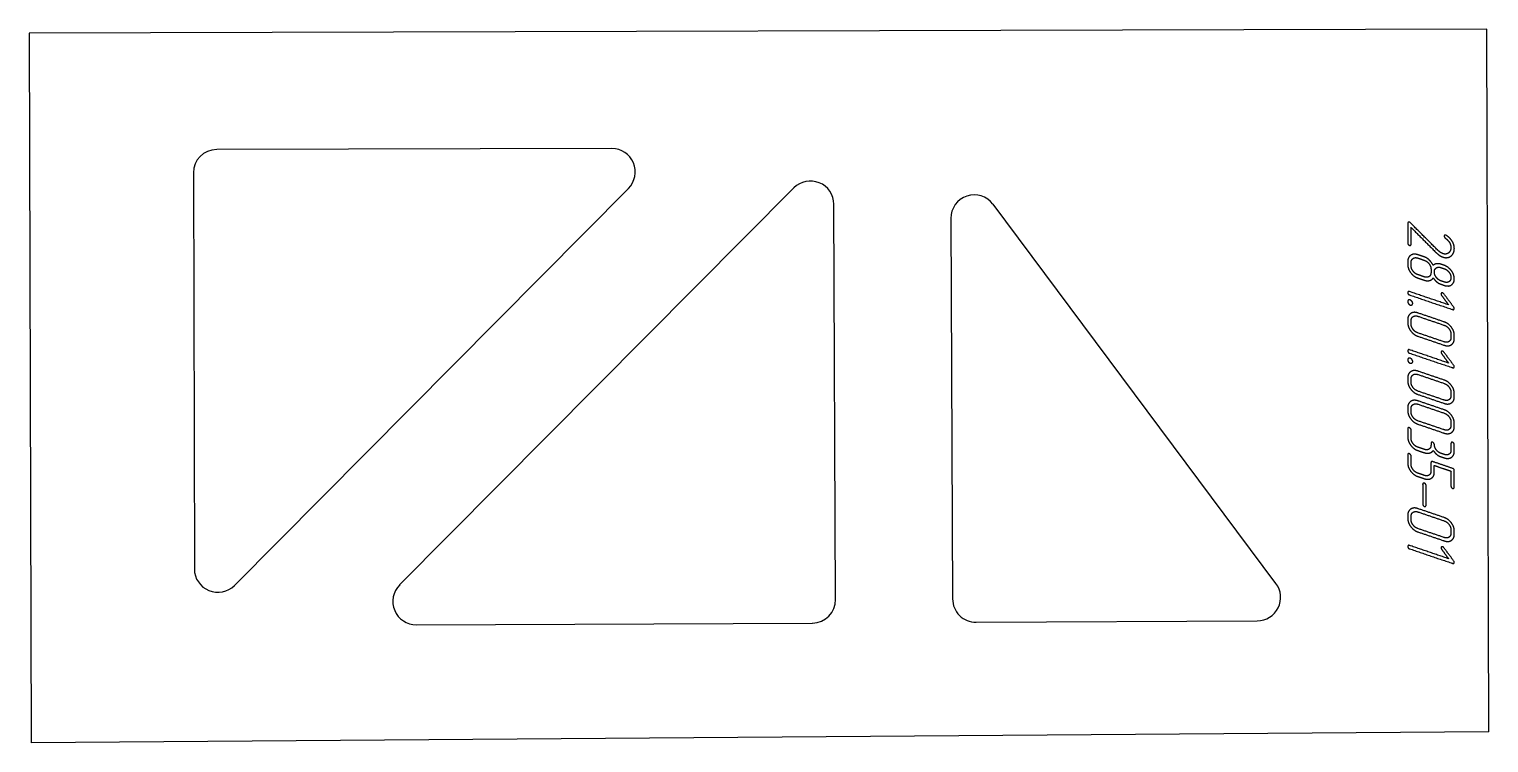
# Model space of a CAD drawing. Header units: millimetres. Extents: x 13 to 637, y 18 to 323.
import ezdxf

# ---------------------------------------------------------------- set-up
doc = ezdxf.new("R2010")
doc.units = ezdxf.units.MM
doc.linetypes.add('K5LT_BASIC', pattern=[0])
doc.layers.add('Engraving', color=7, linetype='Continuous')

msp = doc.modelspace()

# ---------------------------------------------------------------- linework, layer by layer
at = {"color": 143, "linetype": 'K5LT_BASIC', "lineweight": 25, "true_color": 0x33acca}
for p, q in [((636.39, 323.46), (13.35, 321.83)), ((13.35, 321.83), (14.14, 18.5)), ((637.17, 23.17), (636.39, 323.46)), ((262.37, 272.48), (93.48, 272.04)), ((83.5, 262.02), (83.94, 92.79)), ((101.04, 85.77), (269.49, 255.44)), ((340.13, 255.62), (171.68, 85.95)), ((358.01, 79.73), (357.23, 248.62)), ((546.2, 86.63), (425.27, 248.64)), ((407.25, 242.61), (408.01, 79.97)), ((178.82, 68.91), (348.05, 69.69)), ((418.06, 70.02), (538.24, 70.65)), ((637.17, 23.17), (14.14, 18.5))]:
    msp.add_line(p, q, dxfattribs=at)
for centre, start, end in [((93.5, 262.04), 90.14963, 180.14963), ((262.39, 262.48), 315.20728, 90.14963), ((347.23, 248.58), 0.26493, 135.20728), ((417.25, 242.66), 36.73835, 180.26493), ((93.94, 92.81), 180.14963, 315.20728), ((178.78, 78.91), 135.20728, 270.26493), ((538.19, 80.65), 270.29927, 36.73835), ((348.01, 79.69), 270.26493, 0.26493), ((418.01, 80.02), 180.26493, 270.29927)]:
    msp.add_arc(centre, 10, start, end, dxfattribs=at)
at = {"layer": 'Engraving', "color": 143, "linetype": 'K5LT_BASIC', "lineweight": 25, "true_color": 0x33acca}
for points, knots in [([(602.53, 232.03), (602.53, 236.28), (602.53, 240.53), (602.53, 240.78), (602.76, 240.95), (603, 241.07), (603.3, 240.96), (603.5, 240.9), (603.64, 240.75), (609.54, 234.84), (615.45, 228.94), (615.72, 228.69), (616, 228.45), (616.25, 228.26), (616.5, 228.07), (617.01, 227.72), (617.55, 227.54), (618.99, 227.05), (619.98, 227.88), (620.43, 228.24), (620.71, 228.84), (620.99, 229.44), (620.99, 230.15), (620.99, 231.13), (620.44, 232.16), (619.9, 233.19), (618.58, 234.17), (618.35, 234.33), (618.23, 234.52), (618.15, 234.71), (618.11, 234.97), (618.11, 235.26), (618.3, 235.42), (618.49, 235.57), (618.8, 235.47), (618.93, 235.4), (619.06, 235.34), (620.79, 234.15), (621.66, 232.59), (622.44, 231.21), (622.44, 229.73), (622.44, 227.69), (621.05, 226.56), (619.58, 225.38), (617.55, 226.07), (616.86, 226.31), (616.19, 226.75), (615.52, 227.19), (614.65, 228.01), (609.3, 233.36), (603.96, 238.71), (603.96, 235.13), (603.96, 231.55), (603.96, 231.29), (603.73, 231.14), (603.5, 230.99), (603.24, 231.08), (602.99, 231.17), (602.76, 231.43), (602.53, 231.69), (602.53, 232.03)], [0, 0, 0, 3.047826, 3.047826, 3.226196, 3.226196, 3.425035, 3.425035, 3.570989, 3.570989, 9.561221, 9.561221, 9.825724, 9.825724, 10.050668, 10.050668, 10.473601, 10.473601, 11.396415, 11.396415, 11.832946, 11.832946, 12.317549, 12.317549, 13.072233, 13.072233, 14.062635, 14.062635, 14.240973, 14.240973, 14.40613, 14.40613, 14.588981, 14.588981, 14.779051, 14.779051, 14.881829, 14.881829, 16.249197, 16.249197, 17.325971, 17.325971, 18.610175, 18.610175, 19.935785, 19.935785, 20.483021, 20.483021, 21.195978, 21.195978, 26.62229, 26.62229, 29.191003, 29.191003, 29.365522, 29.365522, 29.547183, 29.547183, 29.763638, 29.763638, 30, 30, 30]), ([(606.8, 217.14), (605.02, 217.75), (603.78, 219.41), (602.53, 221.08), (602.53, 222.86), (602.53, 223.57), (602.53, 224.28), (602.53, 225.91), (603.77, 226.81), (605, 227.7), (606.79, 227.09), (608.21, 226.61), (609.64, 226.13), (610.73, 225.76), (611.72, 224.82), (612.72, 223.88), (613.41, 222.55), (614.01, 223.08), (614.87, 223.21), (615.72, 223.35), (616.74, 223.01), (617.46, 222.76), (618.19, 222.51), (619.83, 221.95), (621.2, 220.25), (621.83, 219.41), (622.14, 218.56), (622.25, 218.15), (622.36, 217.74), (622.39, 217.5), (622.43, 217.26), (622.43, 217.04), (622.43, 216.82), (622.43, 215.06), (621.19, 214.19), (620.59, 213.76), (619.83, 213.71), (619.45, 213.73), (619.07, 213.75), (618.85, 213.79), (618.62, 213.84), (618.4, 213.91), (618.18, 213.99), (617.45, 214.23), (616.73, 214.48), (615.69, 214.83), (614.89, 215.49), (614.09, 216.16), (613.42, 217.18), (612.95, 216.37), (611.89, 216.07), (610.83, 215.77), (609.64, 216.18), (608.22, 216.66), (606.8, 217.14)], [0, 0, 0, 1.873598, 1.873598, 3.69261, 3.69261, 4.386884, 4.386884, 5.818535, 5.818535, 7.364988, 7.364988, 8.831065, 8.831065, 10.043454, 10.043454, 11.431214, 11.431214, 12.22177, 12.22177, 13.14885, 13.14885, 13.899491, 13.899491, 15.762312, 15.762312, 16.708293, 16.708293, 17.125443, 17.125443, 17.362221, 17.362221, 17.577677, 17.577677, 19.055802, 19.055802, 19.771228, 19.771228, 20.139764, 20.139764, 20.365597, 20.365597, 20.592941, 20.592941, 21.340886, 21.340886, 22.373032, 22.373032, 23.469845, 23.469845, 24.415003, 24.415003, 25.533412, 25.533412, 27, 27, 27]), ([(606.79, 218.57), (608.21, 218.09), (609.63, 217.6), (610.81, 217.2), (611.64, 217.74), (612.47, 218.27), (612.47, 219.48), (612.47, 220.19), (612.47, 220.9), (612.47, 222.08), (611.64, 223.19), (610.81, 224.3), (609.63, 224.7), (608.21, 225.19), (606.79, 225.67), (605.64, 226.06), (604.8, 225.49), (603.96, 224.92), (603.96, 223.79), (603.96, 223.08), (603.96, 222.37), (603.96, 221.18), (604.78, 220.08), (605.6, 218.97), (606.79, 218.57)], [0, 0, 0, 1.329406, 1.329406, 2.254108, 2.254108, 3.148824, 3.148824, 3.778355, 3.778355, 4.877538, 4.877538, 6.009386, 6.009386, 7.338792, 7.338792, 8.260968, 8.260968, 9.137189, 9.137189, 9.766721, 9.766721, 10.866842, 10.866842, 12, 12, 12]), ([(616.73, 215.9), (617.45, 215.66), (618.18, 215.41), (619.36, 215.01), (620.18, 215.55), (621, 216.1), (621, 217.28), (621, 218.46), (620.19, 219.57), (619.37, 220.69), (618.18, 221.09), (617.45, 221.34), (616.73, 221.59), (615.55, 221.99), (614.72, 221.44), (613.9, 220.9), (613.9, 219.72), (613.9, 218.57), (614.71, 217.44), (615.52, 216.31), (616.73, 215.9)], [0, 0, 0, 0.718951, 0.718951, 1.697337, 1.697337, 2.634709, 2.634709, 3.797866, 3.797866, 5.000561, 5.000561, 5.719512, 5.719512, 6.697901, 6.697901, 7.635273, 7.635273, 8.789173, 8.789173, 10, 10, 10]), ([(603.24, 209.91), (602.9, 210.03), (602.7, 210.3), (602.53, 210.55), (602.53, 210.87), (602.53, 210.99), (602.7, 211.31), (602.87, 211.46), (603.24, 211.34), (611.63, 208.49), (620.01, 205.64), (618.48, 207.68), (616.96, 209.72), (616.74, 210), (616.74, 210.27), (616.74, 210.57), (616.96, 210.71), (617.17, 210.85), (617.47, 210.75), (617.58, 210.71), (617.95, 210.37), (620.08, 207.52), (622.21, 204.67), (622.41, 204.41), (622.41, 204.12), (622.41, 203.84), (622.22, 203.68), (622.03, 203.53), (621.72, 203.63), (612.48, 206.77), (603.24, 209.91)], [0, 0, 0, 0.181151, 0.181151, 0.343934, 0.343934, 0.472146, 0.472146, 0.625059, 0.625059, 5.39951, 5.39951, 6.773407, 6.773407, 6.936544, 6.936544, 7.074093, 7.074093, 7.217588, 7.217588, 7.383484, 7.383484, 9.302301, 9.302301, 9.462957, 9.462957, 9.596849, 9.596849, 9.739807, 9.739807, 15, 15, 15]), ([(604.66, 206.29), (604.66, 205.91), (604.32, 205.68), (603.98, 205.46), (603.6, 205.59), (603.21, 205.72), (602.87, 206.11), (602.53, 206.51), (602.53, 207.02), (602.53, 207.51), (602.83, 207.7), (603.17, 207.87), (603.6, 207.72), (603.84, 207.64), (604.25, 207.23), (604.66, 206.82), (604.66, 206.29)], [0, 0, 0, 0.855828, 0.855828, 1.74556, 1.74556, 2.805969, 2.805969, 3.96496, 3.96496, 4.876932, 4.876932, 5.801755, 5.801755, 6.76801, 6.76801, 8, 8, 8]), ([(606.8, 192.26), (605.05, 192.85), (603.79, 194.53), (602.53, 196.21), (602.53, 197.99), (602.53, 198.7), (602.53, 199.41), (602.53, 201.04), (603.77, 201.94), (605, 202.83), (606.8, 202.22), (612.48, 200.29), (618.16, 198.36), (619.87, 197.78), (621.15, 196.11), (622.43, 194.44), (622.43, 192.65), (622.43, 191.93), (622.43, 191.22), (622.43, 189.48), (621.18, 188.63), (619.94, 187.79), (618.16, 188.39), (612.48, 190.33), (606.8, 192.26)], [0, 0, 0, 0.846521, 0.846521, 1.674424, 1.674424, 1.989042, 1.989042, 2.637777, 2.637777, 3.338641, 3.338641, 5.996422, 5.996422, 6.83575, 6.83575, 7.667338, 7.667338, 7.981955, 7.981955, 8.645972, 8.645972, 9.342219, 9.342219, 12, 12, 12]), ([(606.8, 193.68), (612.48, 191.75), (618.16, 189.82), (619.33, 189.42), (620.17, 189.98), (621, 190.53), (621, 191.71), (621, 192.42), (621, 193.13), (621, 194.31), (620.17, 195.42), (619.34, 196.53), (618.16, 196.94), (612.48, 198.87), (606.8, 200.8), (605.65, 201.19), (604.8, 200.62), (603.96, 200.05), (603.96, 198.92), (603.96, 198.21), (603.96, 197.5), (603.96, 196.35), (604.76, 195.22), (605.57, 194.1), (606.8, 193.68)], [0, 0, 0, 3.194824, 3.194824, 3.749556, 3.749556, 4.284872, 4.284872, 4.662943, 4.662943, 5.32312, 5.32312, 6.003067, 6.003067, 9.197891, 9.197891, 9.751896, 9.751896, 10.278148, 10.278148, 10.656218, 10.656218, 11.310094, 11.310094, 12, 12, 12]), ([(603.24, 185.04), (602.9, 185.16), (602.7, 185.42), (602.53, 185.68), (602.53, 185.99), (602.53, 186.12), (602.7, 186.44), (602.87, 186.59), (603.24, 186.47), (611.63, 183.62), (620.01, 180.77), (618.48, 182.81), (616.96, 184.85), (616.74, 185.13), (616.74, 185.4), (616.74, 185.7), (616.96, 185.84), (617.17, 185.98), (617.47, 185.88), (617.58, 185.84), (617.95, 185.5), (620.08, 182.65), (622.21, 179.8), (622.41, 179.54), (622.41, 179.25), (622.41, 178.97), (622.22, 178.81), (622.03, 178.66), (621.72, 178.76), (612.48, 181.9), (603.24, 185.04)], [0, 0, 0, 0.181151, 0.181151, 0.343934, 0.343934, 0.472146, 0.472146, 0.625059, 0.625059, 5.39951, 5.39951, 6.773407, 6.773407, 6.936544, 6.936544, 7.074093, 7.074093, 7.217588, 7.217588, 7.383484, 7.383484, 9.302301, 9.302301, 9.462957, 9.462957, 9.596849, 9.596849, 9.739807, 9.739807, 15, 15, 15]), ([(604.66, 181.42), (604.66, 181.04), (604.32, 180.81), (603.98, 180.59), (603.6, 180.72), (603.21, 180.85), (602.87, 181.24), (602.53, 181.63), (602.53, 182.15), (602.53, 182.64), (602.83, 182.83), (603.17, 183), (603.6, 182.85), (603.84, 182.77), (604.25, 182.36), (604.66, 181.95), (604.66, 181.42)], [0, 0, 0, 0.855828, 0.855828, 1.74556, 1.74556, 2.805969, 2.805969, 3.96496, 3.96496, 4.876932, 4.876932, 5.801755, 5.801755, 6.76801, 6.76801, 8, 8, 8]), ([(606.8, 167.39), (605.05, 167.98), (603.79, 169.66), (602.53, 171.34), (602.53, 173.11), (602.53, 173.83), (602.53, 174.54), (602.53, 176.17), (603.77, 177.07), (605, 177.96), (606.8, 177.35), (612.48, 175.42), (618.16, 173.49), (619.87, 172.91), (621.15, 171.24), (622.43, 169.57), (622.43, 167.77), (622.43, 167.06), (622.43, 166.35), (622.43, 164.6), (621.18, 163.76), (619.94, 162.92), (618.16, 163.52), (612.48, 165.46), (606.8, 167.39)], [0, 0, 0, 0.846521, 0.846521, 1.674424, 1.674424, 1.989042, 1.989042, 2.637777, 2.637777, 3.338641, 3.338641, 5.996422, 5.996422, 6.83575, 6.83575, 7.667338, 7.667338, 7.981955, 7.981955, 8.645972, 8.645972, 9.342219, 9.342219, 12, 12, 12]), ([(606.8, 168.81), (612.48, 166.88), (618.16, 164.95), (619.33, 164.55), (620.17, 165.1), (621, 165.66), (621, 166.84), (621, 167.55), (621, 168.26), (621, 169.44), (620.17, 170.55), (619.34, 171.66), (618.16, 172.06), (612.48, 174), (606.8, 175.93), (605.65, 176.32), (604.8, 175.75), (603.96, 175.17), (603.96, 174.05), (603.96, 173.34), (603.96, 172.63), (603.96, 171.48), (604.76, 170.35), (605.57, 169.23), (606.8, 168.81)], [0, 0, 0, 3.194824, 3.194824, 3.749556, 3.749556, 4.284872, 4.284872, 4.662943, 4.662943, 5.32312, 5.32312, 6.003067, 6.003067, 9.197891, 9.197891, 9.751896, 9.751896, 10.278148, 10.278148, 10.656218, 10.656218, 11.310094, 11.310094, 12, 12, 12]), ([(606.8, 154.69), (605.05, 155.28), (603.79, 156.96), (602.53, 158.64), (602.53, 160.41), (602.53, 161.13), (602.53, 161.84), (602.53, 163.47), (603.77, 164.37), (605, 165.26), (606.8, 164.65), (612.48, 162.72), (618.16, 160.79), (619.87, 160.21), (621.15, 158.54), (622.43, 156.87), (622.43, 155.07), (622.43, 154.36), (622.43, 153.65), (622.43, 151.9), (621.18, 151.06), (619.94, 150.22), (618.16, 150.82), (612.48, 152.76), (606.8, 154.69)], [0, 0, 0, 0.846521, 0.846521, 1.674424, 1.674424, 1.989042, 1.989042, 2.637777, 2.637777, 3.338641, 3.338641, 5.996422, 5.996422, 6.83575, 6.83575, 7.667338, 7.667338, 7.981955, 7.981955, 8.645972, 8.645972, 9.342219, 9.342219, 12, 12, 12]), ([(606.8, 156.11), (612.48, 154.18), (618.16, 152.25), (619.33, 151.85), (620.17, 152.4), (621, 152.96), (621, 154.14), (621, 154.85), (621, 155.56), (621, 156.74), (620.17, 157.85), (619.34, 158.96), (618.16, 159.36), (612.48, 161.3), (606.8, 163.23), (605.65, 163.62), (604.8, 163.05), (603.96, 162.47), (603.96, 161.35), (603.96, 160.64), (603.96, 159.93), (603.96, 158.78), (604.76, 157.65), (605.57, 156.53), (606.8, 156.11)], [0, 0, 0, 3.194824, 3.194824, 3.749556, 3.749556, 4.284872, 4.284872, 4.662943, 4.662943, 5.32312, 5.32312, 6.003067, 6.003067, 9.197891, 9.197891, 9.751896, 9.751896, 10.278148, 10.278148, 10.656218, 10.656218, 11.310094, 11.310094, 12, 12, 12]), ([(613.41, 143.46), (612.95, 142.66), (611.89, 142.36), (610.83, 142.06), (609.64, 142.46), (608.21, 142.94), (606.79, 143.43), (605.02, 144.03), (603.77, 145.7), (602.53, 147.36), (602.53, 149.14), (602.53, 150.91), (602.53, 152.69), (602.53, 153.02), (602.73, 153.15), (602.96, 153.26), (603.24, 153.16), (603.4, 153.11), (603.68, 152.83), (603.96, 152.56), (603.96, 152.21), (603.96, 150.43), (603.96, 148.66), (603.96, 147.46), (604.78, 146.36), (605.6, 145.26), (606.79, 144.85), (608.21, 144.37), (609.63, 143.89), (610.81, 143.48), (611.64, 144.02), (612.47, 144.55), (612.47, 145.76), (612.47, 146.11), (612.47, 146.47), (612.47, 146.8), (612.67, 146.93), (612.9, 147.03), (613.19, 146.94), (613.34, 146.88), (613.62, 146.61), (613.9, 146.34), (613.9, 145.99), (613.9, 144.79), (614.72, 143.69), (615.55, 142.59), (616.74, 142.18), (617.45, 141.94), (618.16, 141.7), (619.34, 141.3), (620.17, 141.83), (621, 142.36), (621, 143.57), (621, 144.99), (621, 146.41), (621, 146.74), (621.2, 146.87), (621.43, 146.98), (621.72, 146.88), (621.87, 146.83), (622.15, 146.56), (622.43, 146.28), (622.43, 145.93), (622.43, 144.51), (622.43, 143.09), (622.43, 141.3), (621.19, 140.48), (619.95, 139.66), (618.16, 140.27), (617.45, 140.51), (616.74, 140.76), (616.51, 140.84), (616.27, 140.92), (616.13, 140.96), (615.99, 141.01), (615.85, 141.1), (615.7, 141.2), (615.32, 141.37), (614.89, 141.77), (614.14, 142.41), (613.41, 143.46)], [0, 0, 0, 1.105144, 1.105144, 2.412716, 2.412716, 4.127289, 4.127289, 6.317725, 6.317725, 8.444428, 8.444428, 10.473835, 10.473835, 10.771721, 10.771721, 11.072067, 11.072067, 11.383969, 11.383969, 11.786648, 11.786648, 13.815299, 13.815299, 15.233378, 15.233378, 16.694041, 16.694041, 18.407672, 18.407672, 19.599582, 19.599582, 20.752416, 20.752416, 21.157966, 21.157966, 21.455979, 21.455979, 21.756325, 21.756325, 22.068262, 22.068262, 22.471154, 22.471154, 23.889361, 23.889361, 25.351099, 25.351099, 26.208759, 26.208759, 27.401767, 27.401767, 28.555011, 28.555011, 30.178678, 30.178678, 30.476609, 30.476609, 30.776948, 30.776948, 31.088855, 31.088855, 31.491662, 31.491662, 33.115329, 33.115329, 34.837976, 34.837976, 36.636534, 36.636534, 37.494477, 37.494477, 37.777625, 37.777625, 37.949211, 37.949211, 38.142551, 38.142551, 38.714041, 38.714041, 40, 40, 40]), ([(606.8, 132.31), (605.05, 132.91), (603.79, 134.59), (602.53, 136.26), (602.53, 138.01), (602.53, 139.79), (602.53, 141.58), (602.53, 141.9), (602.73, 142.04), (602.96, 142.14), (603.24, 142.05), (603.4, 141.99), (603.68, 141.72), (603.96, 141.45), (603.96, 141.09), (603.96, 139.31), (603.96, 137.53), (603.96, 136.35), (604.78, 135.25), (605.6, 134.14), (606.8, 133.74), (608.22, 133.25), (609.64, 132.77), (610.82, 132.37), (611.64, 132.91), (612.46, 133.46), (612.46, 134.64), (612.46, 136.42), (612.46, 138.2), (612.46, 138.91), (613.17, 138.67), (617.45, 137.22), (621.72, 135.77), (622.43, 135.53), (622.43, 134.82), (622.43, 131.26), (622.43, 127.71), (622.43, 127.46), (622.2, 127.31), (621.97, 127.16), (621.72, 127.24), (621.46, 127.33), (621.23, 127.59), (621, 127.85), (621, 128.2), (621, 131.39), (621, 134.59), (617.45, 135.8), (613.89, 137.01), (613.89, 135.58), (613.89, 134.15), (613.89, 132.4), (612.64, 131.58), (611.39, 130.75), (609.64, 131.35), (608.22, 131.83), (606.8, 132.31)], [0, 0, 0, 1.351228, 1.351228, 2.662779, 2.662779, 3.922788, 3.922788, 4.107001, 4.107001, 4.292735, 4.292735, 4.485615, 4.485615, 4.734631, 4.734631, 5.994173, 5.994173, 6.866386, 6.866386, 7.769938, 7.769938, 8.830137, 8.830137, 9.565925, 9.565925, 10.270982, 10.270982, 11.530524, 11.530524, 11.910709, 11.910709, 15.09852, 15.09852, 15.55144, 15.55144, 18.061409, 18.061409, 18.233297, 18.233297, 18.412253, 18.412253, 18.625478, 18.625478, 18.858232, 18.858232, 21.116357, 21.116357, 23.772239, 23.772239, 24.780872, 24.780872, 25.83696, 25.83696, 26.939275, 26.939275, 28, 28, 28]), ([(608.93, 120.47), (608.93, 124.74), (608.93, 129), (608.93, 129.33), (609.13, 129.46), (609.36, 129.56), (609.64, 129.47), (609.8, 129.41), (610.08, 129.14), (610.35, 128.87), (610.35, 128.51), (610.35, 124.25), (610.35, 119.99), (610.35, 119.73), (610.12, 119.58), (609.9, 119.43), (609.64, 119.52), (609.38, 119.61), (609.16, 119.87), (608.93, 120.13), (608.93, 120.47)], [0, 0, 0, 3.94619, 3.94619, 4.18756, 4.18756, 4.430856, 4.430856, 4.683549, 4.683549, 5.009861, 5.009861, 8.956051, 8.956051, 9.181245, 9.181245, 9.415662, 9.415662, 9.694987, 9.694987, 10, 10, 10]), ([(606.8, 108.65), (605.05, 109.24), (603.79, 110.92), (602.53, 112.6), (602.53, 114.38), (602.53, 115.09), (602.53, 115.8), (602.53, 117.43), (603.77, 118.33), (605, 119.22), (606.8, 118.61), (612.48, 116.68), (618.16, 114.75), (619.87, 114.17), (621.15, 112.5), (622.43, 110.83), (622.43, 109.04), (622.43, 108.33), (622.43, 107.62), (622.43, 105.87), (621.18, 105.02), (619.94, 104.18), (618.16, 104.79), (612.48, 106.72), (606.8, 108.65)], [0, 0, 0, 0.846521, 0.846521, 1.674424, 1.674424, 1.989042, 1.989042, 2.637777, 2.637777, 3.338641, 3.338641, 5.996422, 5.996422, 6.83575, 6.83575, 7.667338, 7.667338, 7.981955, 7.981955, 8.645972, 8.645972, 9.342219, 9.342219, 12, 12, 12]), ([(606.8, 110.07), (612.48, 108.14), (618.16, 106.21), (619.33, 105.81), (620.17, 106.37), (621, 106.92), (621, 108.1), (621, 108.81), (621, 109.52), (621, 110.7), (620.17, 111.81), (619.34, 112.93), (618.16, 113.33), (612.48, 115.26), (606.8, 117.19), (605.65, 117.58), (604.8, 117.01), (603.96, 116.44), (603.96, 115.31), (603.96, 114.6), (603.96, 113.89), (603.96, 112.74), (604.76, 111.62), (605.57, 110.49), (606.8, 110.07)], [0, 0, 0, 3.194824, 3.194824, 3.749556, 3.749556, 4.284872, 4.284872, 4.662943, 4.662943, 5.32312, 5.32312, 6.003067, 6.003067, 9.197891, 9.197891, 9.751896, 9.751896, 10.278148, 10.278148, 10.656218, 10.656218, 11.310094, 11.310094, 12, 12, 12]), ([(603.24, 101.43), (602.9, 101.55), (602.7, 101.82), (602.53, 102.07), (602.53, 102.39), (602.53, 102.51), (602.7, 102.83), (602.87, 102.98), (603.24, 102.86), (611.63, 100.01), (620.01, 97.16), (618.48, 99.2), (616.96, 101.24), (616.74, 101.52), (616.74, 101.79), (616.74, 102.09), (616.96, 102.23), (617.17, 102.37), (617.47, 102.27), (617.58, 102.23), (617.95, 101.89), (620.08, 99.04), (622.21, 96.19), (622.41, 95.93), (622.41, 95.64), (622.41, 95.36), (622.22, 95.2), (622.03, 95.05), (621.72, 95.15), (612.48, 98.29), (603.24, 101.43)], [0, 0, 0, 0.181151, 0.181151, 0.343934, 0.343934, 0.472146, 0.472146, 0.625059, 0.625059, 5.39951, 5.39951, 6.773407, 6.773407, 6.936544, 6.936544, 7.074093, 7.074093, 7.217588, 7.217588, 7.383484, 7.383484, 9.302301, 9.302301, 9.462957, 9.462957, 9.596849, 9.596849, 9.739807, 9.739807, 15, 15, 15])]:
    msp.add_open_spline(points, degree=2, knots=knots, dxfattribs=at)

doc.saveas('drawing.dxf')
